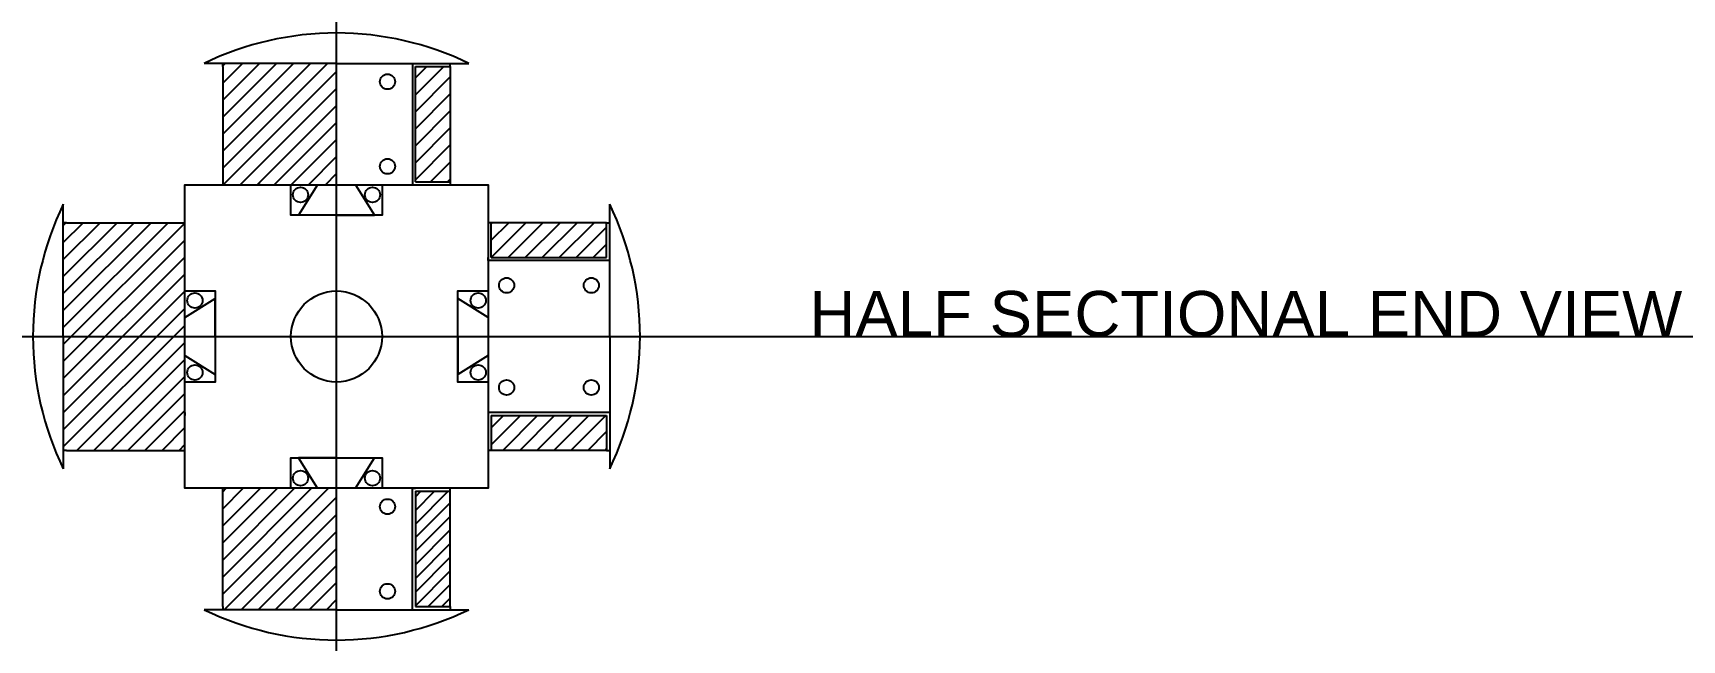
# Model space of a CAD drawing. Header units: centimetres. Extents: x 224 to 333, y 140 to 180.
import ezdxf

# ---------------------------------------------------------------- set-up
doc = ezdxf.new("R2010")
doc.units = ezdxf.units.CM
doc.styles.get("Standard").update_dxf_attribs({"font": 'arial_0.ttf'})

msp = doc.modelspace()

# ---------------------------------------------------------------- hatches: boundary and pattern name
h = msp.add_hatch()
h.set_pattern_fill('ANSI31', color=256, scale=0.25)
h.paths.add_polyline_path([(244.41, 177.59), (239.41, 177.59), (236.91, 177.59), (236.91, 177.39), (236.91, 169.59), (243.16, 169.59), (244.41, 169.59)])
h.paths.add_polyline_path([(234.41, 167.09), (226.61, 167.09), (226.41, 167.09), (226.41, 164.59), (226.41, 159.59), (234.41, 159.59), (234.41, 162.59)])
h.paths.add_polyline_path([(234.41, 158.34), (234.41, 159.59), (226.41, 159.59), (226.41, 154.59), (226.41, 152.09), (226.61, 152.09), (234.41, 152.09)])
h.paths.add_polyline_path([(244.41, 149.59), (241.41, 149.59), (236.91, 149.59), (236.91, 141.79), (236.91, 141.59), (239.41, 141.59), (244.41, 141.59)])
h.paths.add_polyline_path([(262.21, 154.39), (254.61, 154.39), (254.61, 152.09), (262.21, 152.09)])
h.paths.add_polyline_path([(262.21, 167.09), (254.61, 167.09), (254.61, 164.79), (262.21, 164.79)])
h.paths.add_polyline_path([(251.91, 177.39), (249.61, 177.39), (249.61, 169.79), (251.91, 169.79)])
h = msp.add_hatch()
h.set_pattern_fill('ANSI31', color=256, scale=0.2)
h.paths.add_polyline_path([(251.91, 149.39), (249.61, 149.39), (249.61, 141.79), (251.91, 141.79)])

# ---------------------------------------------------------------- linework, layer by layer
for p, q in [((239.41, 177.59), (235.69, 177.59)), ((236.91, 177.39), (236.91, 177.59)), ((236.91, 177.39), (236.91, 169.59)), ((244.41, 177.59), (239.41, 177.59)), ((244.41, 177.59), (249.41, 177.59)), ((249.41, 177.59), (249.41, 169.59)), ((249.41, 177.59), (253.13, 177.59)), ((249.41, 177.59), (249.41, 177.39)), ((249.61, 169.79), (249.61, 177.39)), ((249.61, 177.39), (251.91, 177.39)), ((251.91, 177.39), (251.91, 177.59)), ((251.91, 177.39), (251.91, 169.59)), ((239.41, 169.59), (239.21, 169.59)), ((243.16, 169.59), (241.91, 167.59)), ((245.66, 169.59), (246.91, 167.59)), ((249.41, 169.59), (249.61, 169.59)), ((249.61, 169.79), (251.91, 169.79)), ((226.41, 164.59), (226.41, 168.31)), ((244.41, 167.59), (241.91, 167.59)), ((244.41, 167.59), (246.91, 167.59)), ((262.41, 164.59), (262.41, 168.31)), ((226.61, 167.09), (226.41, 167.09)), ((226.61, 167.09), (234.41, 167.09)), ((262.21, 167.09), (254.41, 167.09)), ((254.61, 164.79), (254.61, 167.09)), ((262.21, 164.79), (262.21, 167.09)), ((262.21, 167.09), (262.41, 167.09)), ((226.41, 159.59), (226.41, 164.59)), ((234.41, 164.59), (234.41, 164.79)), ((254.41, 164.59), (254.41, 164.79)), ((262.41, 164.59), (254.41, 164.59)), ((254.61, 164.79), (262.21, 164.79)), ((262.41, 164.59), (262.21, 164.59)), ((262.41, 159.59), (262.41, 164.59)), ((234.41, 160.84), (236.41, 162.09)), ((234.41, 160.84), (236.41, 162.09)), ((236.41, 159.59), (236.41, 162.09)), ((236.41, 159.59), (236.41, 162.09)), ((252.41, 159.59), (252.41, 162.09)), ((254.41, 160.84), (252.41, 162.09)), ((254.41, 160.84), (252.41, 162.09)), ((226.41, 159.59), (226.41, 154.59)), ((236.41, 159.59), (236.41, 157.09)), ((252.41, 159.59), (252.41, 157.09)), ((252.41, 159.59), (252.41, 157.09)), ((262.41, 159.59), (262.41, 154.59)), ((234.41, 158.34), (236.41, 157.09)), ((234.41, 158.34), (236.41, 157.09)), ((254.41, 158.34), (252.41, 157.09)), ((254.41, 158.34), (252.41, 157.09)), ((226.41, 154.59), (226.41, 150.87)), ((234.41, 154.59), (234.41, 154.39)), ((262.41, 154.59), (254.41, 154.59)), ((254.41, 154.59), (254.41, 154.39)), ((254.61, 154.39), (262.21, 154.39)), ((254.61, 154.39), (254.61, 152.09)), ((262.41, 154.59), (262.21, 154.59)), ((262.21, 154.39), (262.21, 152.09)), ((262.41, 154.59), (262.41, 150.87)), ((226.61, 152.09), (226.41, 152.09)), ((226.61, 152.09), (234.41, 152.09)), ((244.41, 151.59), (241.91, 151.59)), ((243.16, 149.59), (241.91, 151.59)), ((244.41, 151.59), (241.91, 151.59)), ((243.16, 149.59), (241.91, 151.59)), ((244.41, 151.59), (246.91, 151.59)), ((245.66, 149.59), (246.91, 151.59)), ((245.66, 149.59), (246.91, 151.59)), ((262.21, 152.09), (254.41, 152.09)), ((262.21, 152.09), (262.41, 152.09)), ((236.91, 141.79), (236.91, 149.59)), ((239.41, 149.59), (239.21, 149.59)), ((249.41, 141.59), (249.41, 149.59)), ((249.41, 149.59), (249.61, 149.59)), ((249.61, 149.39), (249.61, 141.79)), ((249.61, 149.39), (251.91, 149.39)), ((251.91, 141.79), (251.91, 149.59)), ((239.41, 141.59), (235.69, 141.59)), ((236.91, 141.79), (236.91, 141.59)), ((244.41, 141.59), (239.41, 141.59)), ((244.41, 141.59), (249.41, 141.59)), ((249.41, 141.59), (249.41, 141.79)), ((249.41, 141.59), (253.13, 141.59)), ((249.61, 141.79), (251.91, 141.79)), ((251.91, 141.79), (251.91, 141.59))]:
    msp.add_line(p, q)
for direction in [(0, 1), (1, 0)]:
    msp.add_xline((244.41, 159.59), direction)
for points in [[(234.41, 160.84), (234.41, 169.59), (243.16, 169.59)], [(245.66, 169.59), (254.41, 169.59), (254.41, 160.84)], [(243.16, 149.59), (234.41, 149.59), (234.41, 158.34)], [(254.41, 158.34), (254.41, 149.59), (245.66, 149.59)]]:
    msp.add_lwpolyline(points)
for points in [[(241.41, 169.59), (247.41, 169.59), (247.41, 167.59), (241.41, 167.59)], [(234.41, 156.59), (234.41, 162.59), (236.41, 162.59), (236.41, 156.59)], [(254.41, 162.59), (254.41, 156.59), (252.41, 156.59), (252.41, 162.59)], [(247.41, 149.59), (241.41, 149.59), (241.41, 151.59), (247.41, 151.59)]]:
    msp.add_lwpolyline(points, close=True)
for centre, radius in [((247.77, 176.38), 0.5), ((247.77, 170.8), 0.5), ((242.04, 168.93), 0.5), ((246.78, 168.93), 0.5), ((255.62, 162.96), 0.5), ((261.2, 162.96), 0.5), ((235.08, 161.96), 0.5), ((244.41, 159.59), 3), ((253.75, 161.96), 0.5), ((235.08, 157.22), 0.5), ((253.75, 157.22), 0.5), ((255.62, 156.23), 0.5), ((261.2, 156.23), 0.5), ((242.04, 150.26), 0.5), ((246.78, 150.26), 0.5), ((247.77, 148.38), 0.5), ((247.77, 142.8), 0.5)]:
    msp.add_circle(centre, radius)
for start, end in [(90, 115.8419), (64.1581, 90), (154.1581, 180), (0, 25.8419), (180, 205.8419), (334.1581, 0), (244.1581, 270), (270, 295.8419)]:
    msp.add_arc((244.41, 159.59), 20, start, end)

# ---------------------------------------------------------------- texts
msp.add_text('HALF SECTIONAL END VIEW ', height=3).set_placement((275.57, 159.59))

doc.saveas('drawing.dxf')
